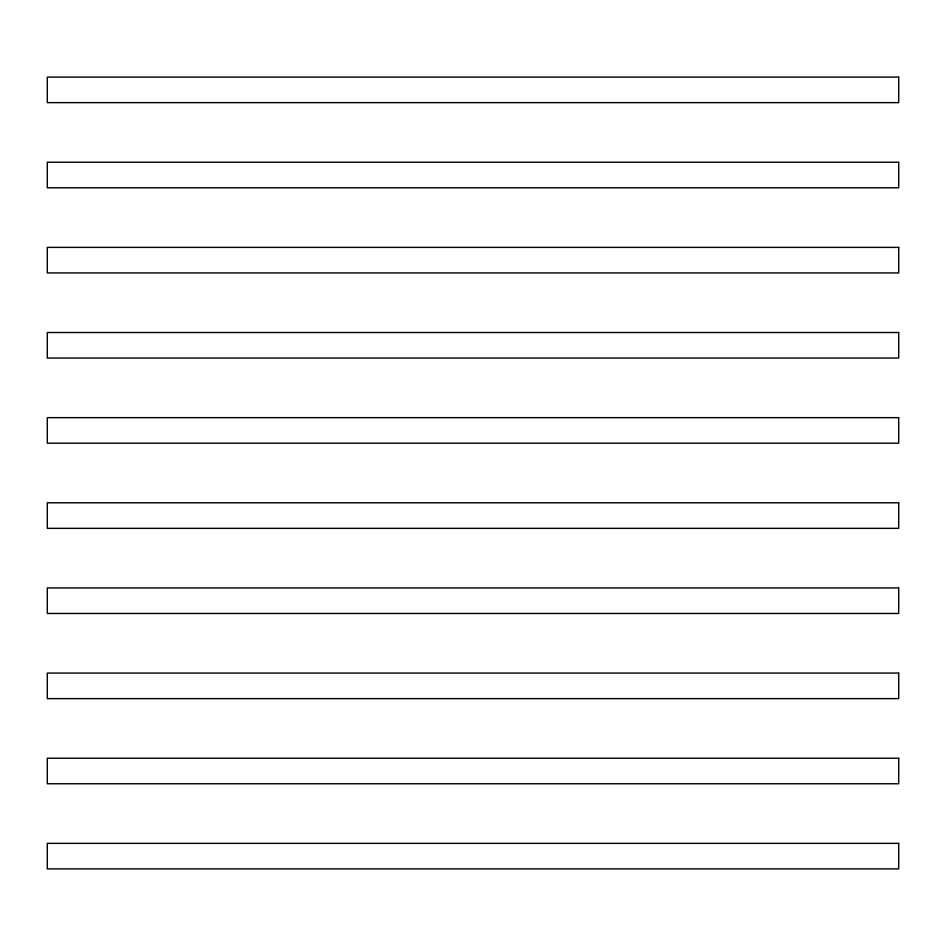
<?xml version="1.0" encoding="UTF-8"?>
<svg xmlns="http://www.w3.org/2000/svg" width="946" height="946" viewBox="0 0 946 946"><rect width="100%" height="100%" fill="white"/><g stroke="black" fill="none" stroke-linecap="round" stroke-linejoin="round"><path stroke-width="1.42" d="M898.7 77.099L47.3 77.099L47.3 102.641L898.7 102.641L898.7 77.099M898.7 162.239L47.3 162.239L47.3 187.781L898.7 187.781L898.7 162.239M898.7 247.379L47.3 247.379L47.3 272.921L898.7 272.921L898.7 247.379M898.7 332.519L47.3 332.519L47.3 358.061L898.7 358.061L898.7 332.519M898.7 417.659L47.3 417.659L47.3 443.201L898.7 443.201L898.7 417.659M898.7 502.799L47.3 502.799L47.3 528.341L898.7 528.341L898.7 502.799M898.7 587.939L47.3 587.939L47.3 613.481L898.7 613.481L898.7 587.939M898.7 673.079L47.3 673.079L47.3 698.621L898.7 698.621L898.7 673.079M898.7 758.219L47.3 758.219L47.3 783.761L898.7 783.761L898.7 758.219M898.7 843.359L47.3 843.359L47.3 868.901L898.7 868.901L898.7 843.359"/></g></svg>
